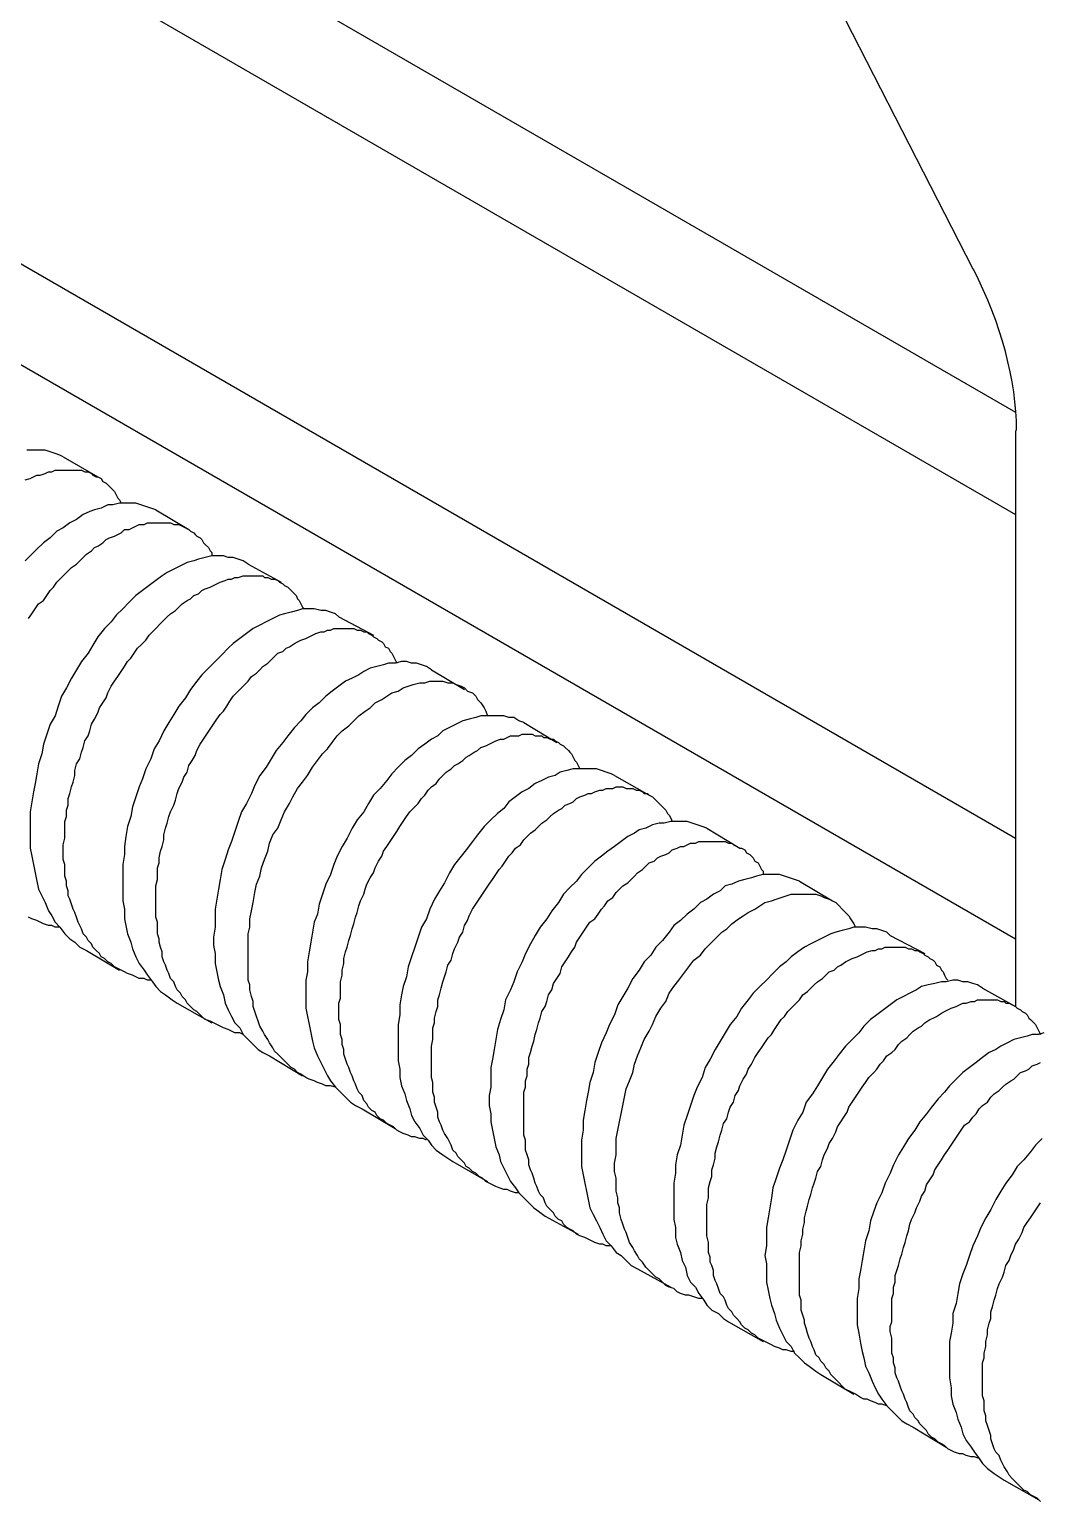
# Model space of a CAD drawing. Extents: x 23 to 317, y -101 to 289.
# Drawn here: x 101.41 to 110.6, y 66.61 to 80 of the extents above; entities that cross this region are included whole.
import ezdxf

# ---------------------------------------------------------------- set-up
doc = ezdxf.new("R2010")
doc.units = 0
doc.layers.get('0').update_dxf_attribs({"linetype": 'CONTINUOUS'})

msp = doc.modelspace()

# ---------------------------------------------------------------- linework, layer by layer
at = {"color": 7}
for points in [[(67.61677, 101.204729), (110.37747, 76.51489)], [(67.871923, 100.12408), (110.37747, 75.58433)], [(70.648592, 95.591355), (110.37747, 72.642562)], [(70.813691, 94.570742), (110.37747, 71.727012)], [(102.242581, 92.949768), (109.987236, 77.820675)], [(110.37747, 76.349791), (110.37747, 71.111642)], [(101.717265, 76.109646), (101.687247, 76.124655), (101.64222, 76.139664), (101.597193, 76.154673), (101.552166, 76.169682), (101.49213, 76.169682), (101.447103, 76.169682), (101.387067, 76.169682)], [(101.717265, 76.109646), (102.032455, 75.929538)], [(101.372058, 75.89952), (101.417085, 75.914529), (101.447103, 75.929538), (101.477121, 75.944547), (101.507139, 75.944547), (101.552166, 75.959556), (101.582184, 75.974565), (101.612202, 75.974565), (101.64222, 75.989574), (101.672238, 75.989574), (101.702256, 75.989574), (101.732274, 75.989574), (101.762292, 75.989574), (101.79231, 75.989574), (101.822328, 75.989574), (101.852346, 75.989574), (101.882364, 75.989574), (101.912382, 75.974565), (101.9424, 75.974565), (101.972419, 75.959556), (101.987428, 75.944547), (102.017446, 75.929538), (102.032455, 75.929538), (102.062473, 75.914529), (102.077482, 75.884511), (102.1075, 75.869502), (102.122509, 75.854493), (102.137518, 75.839484), (102.167536, 75.809466), (102.182545, 75.794457), (102.197554, 75.764439), (102.212563, 75.734421), (102.227572, 75.719412), (102.242581, 75.689394)], [(102.55777, 75.629358), (102.512743, 75.644367), (102.467716, 75.659376), (102.422689, 75.674385), (102.377662, 75.689394), (102.332635, 75.689394), (102.287608, 75.689394), (102.227572, 75.689394), (102.167536, 75.674385), (102.122509, 75.674385), (102.062473, 75.644367), (102.002437, 75.629358), (101.957409, 75.614348), (101.897373, 75.58433), (101.837337, 75.539303), (101.777301, 75.509285), (101.717265, 75.464258), (101.657229, 75.43424), (101.597193, 75.374204), (101.537157, 75.329177), (101.477121, 75.269141), (101.432094, 75.224114), (101.372058, 75.164078)], [(101.402076, 74.638762), (101.432094, 74.683789), (101.462112, 74.728816), (101.49213, 74.773843), (101.537157, 74.803861), (101.567175, 74.848888), (101.597193, 74.893915), (101.627211, 74.923934), (101.657229, 74.968961), (101.687247, 74.998979), (101.732274, 75.044006), (101.762292, 75.074024), (101.79231, 75.104042), (101.837337, 75.13406), (101.867355, 75.164078), (101.897373, 75.194096), (101.927391, 75.224114), (101.972419, 75.254132), (102.002437, 75.28415), (102.032455, 75.299159), (102.077482, 75.329177), (102.1075, 75.359195), (102.137518, 75.374204), (102.182545, 75.389213), (102.212563, 75.404222), (102.242581, 75.419231), (102.272599, 75.449249), (102.317626, 75.449249), (102.347644, 75.464258), (102.377662, 75.479267), (102.40768, 75.494276), (102.452707, 75.494276), (102.482725, 75.509285), (102.512743, 75.509285), (102.542761, 75.509285), (102.572779, 75.509285), (102.602797, 75.509285), (102.632815, 75.509285), (102.662833, 75.509285), (102.692852, 75.509285), (102.72287, 75.494276), (102.752888, 75.494276), (102.767897, 75.494276), (102.797915, 75.479267), (102.827933, 75.464258), (102.857951, 75.449249), (102.87296, 75.43424), (102.902978, 75.419231), (102.917987, 75.404222), (102.932996, 75.389213), (102.963014, 75.374204), (102.978023, 75.359195), (102.993032, 75.329177), (103.008041, 75.314168), (103.038059, 75.28415), (103.053068, 75.254132), (103.068077, 75.239123), (103.068077, 75.209105)], [(102.55777, 75.629358), (102.857951, 75.449249)], [(103.398275, 75.13406), (103.353248, 75.164078), (103.308221, 75.179087), (103.263194, 75.194096), (103.218167, 75.194096), (103.17314, 75.209105), (103.113104, 75.209105), (103.068077, 75.209105), (103.008041, 75.194096), (102.948005, 75.179087), (102.902978, 75.164078), (102.842942, 75.149069), (102.782906, 75.119051), (102.72287, 75.089033), (102.662833, 75.059015), (102.617806, 75.028997), (102.55777, 74.98397), (102.497734, 74.938943), (102.437698, 74.893915), (102.377662, 74.848888), (102.317626, 74.788852), (102.25759, 74.728816), (102.197554, 74.66878), (102.152527, 74.608744), (102.092491, 74.548708), (102.032455, 74.473663), (101.987428, 74.398618), (101.9424, 74.323573), (101.882364, 74.248528), (101.837337, 74.173482), (101.79231, 74.098437), (101.747283, 74.008383), (101.702256, 73.933338), (101.672238, 73.843284), (101.64222, 73.75323), (101.597193, 73.678185), (101.567175, 73.588131), (101.537157, 73.498077), (101.522148, 73.408022), (101.49213, 73.317968), (101.477121, 73.227914), (101.462112, 73.13786), (101.447103, 73.062815), (101.432094, 72.972761), (101.417085, 72.882707), (101.417085, 72.792653), (101.417085, 72.717607), (101.417085, 72.627553), (101.417085, 72.552508), (101.432094, 72.477463), (101.447103, 72.402418), (101.462112, 72.327373), (101.477121, 72.252328), (101.49213, 72.177283), (101.522148, 72.117247), (101.552166, 72.057211), (101.582184, 71.982165), (101.612202, 71.937138), (101.64222, 71.877102), (101.687247, 71.832075), (101.732274, 71.772039), (101.777301, 71.727012), (101.822328, 71.696994), (101.867355, 71.651967), (101.927391, 71.621949)], [(103.398275, 75.13406), (103.698456, 74.968961)], [(102.512743, 71.351787), (102.482725, 71.351787), (102.452707, 71.366796), (102.40768, 71.366796), (102.377662, 71.381805), (102.347644, 71.396814), (102.302617, 71.411823), (102.272599, 71.426832), (102.242581, 71.441841), (102.212563, 71.45685), (102.182545, 71.471859), (102.152527, 71.501877), (102.122509, 71.516886), (102.092491, 71.546904), (102.062473, 71.561913), (102.047464, 71.591931), (102.017446, 71.621949), (101.987428, 71.651967), (101.972419, 71.681985), (101.9424, 71.712003), (101.927391, 71.742021), (101.897373, 71.772039), (101.882364, 71.817066), (101.867355, 71.847084), (101.852346, 71.877102), (101.837337, 71.922129), (101.822328, 71.967156), (101.807319, 71.997174), (101.79231, 72.042202), (101.777301, 72.087229), (101.762292, 72.117247), (101.762292, 72.162274), (101.747283, 72.207301), (101.747283, 72.252328), (101.732274, 72.297355), (101.732274, 72.342382), (101.732274, 72.402418), (101.717265, 72.447445), (101.717265, 72.492472), (101.717265, 72.537499), (101.717265, 72.582526), (101.732274, 72.642562), (101.732274, 72.687589), (101.732274, 72.732616), (101.732274, 72.792653), (101.747283, 72.83768), (101.747283, 72.897716), (101.762292, 72.942743), (101.762292, 73.002779), (101.777301, 73.047806), (101.79231, 73.107842), (101.807319, 73.152869), (101.822328, 73.212905), (101.822328, 73.257932), (101.837337, 73.317968), (101.867355, 73.362995), (101.882364, 73.423031), (101.897373, 73.468059), (101.912382, 73.528095), (101.9424, 73.573122), (101.957409, 73.618149), (101.972419, 73.678185), (102.002437, 73.723212), (102.032455, 73.783248), (102.047464, 73.828275), (102.077482, 73.873302), (102.1075, 73.918329), (102.122509, 73.963356), (102.152527, 74.023392), (102.182545, 74.068419), (102.212563, 74.113446), (102.242581, 74.158473), (102.272599, 74.203501), (102.302617, 74.248528), (102.332635, 74.278546), (102.362653, 74.323573), (102.392671, 74.3686), (102.422689, 74.398618), (102.467716, 74.443645), (102.497734, 74.488672), (102.527752, 74.51869), (102.55777, 74.548708), (102.602797, 74.593735), (102.632815, 74.623753), (102.662833, 74.653771), (102.692852, 74.683789), (102.737879, 74.713807), (102.767897, 74.743825), (102.797915, 74.773843), (102.842942, 74.803861), (102.87296, 74.81887), (102.902978, 74.848888), (102.948005, 74.863897), (102.978023, 74.893915), (103.008041, 74.908925), (103.053068, 74.923934), (103.083086, 74.938943), (103.113104, 74.953952), (103.143122, 74.968961), (103.188149, 74.98397), (103.218167, 74.998979), (103.248185, 74.998979), (103.278203, 75.013988), (103.308221, 75.013988), (103.353248, 75.028997), (103.383266, 75.028997), (103.413285, 75.028997), (103.443303, 75.028997), (103.473321, 75.028997), (103.503339, 75.028997), (103.533357, 75.028997), (103.548366, 75.013988), (103.578384, 75.013988), (103.608402, 74.998979), (103.63842, 74.998979), (103.668438, 74.98397), (103.683447, 74.968961), (103.713465, 74.953952), (103.728474, 74.938943), (103.758492, 74.923934), (103.773501, 74.908925), (103.78851, 74.893915), (103.818528, 74.863897), (103.833537, 74.848888), (103.848546, 74.81887), (103.863555, 74.803861), (103.878564, 74.773843), (103.893573, 74.743825), (103.908582, 74.728816)], [(104.223772, 74.653771), (104.193754, 74.683789), (104.148727, 74.698798), (104.103699, 74.713807), (104.058672, 74.713807), (103.998636, 74.728816), (103.953609, 74.728816), (103.893573, 74.728816), (103.848546, 74.713807), (103.78851, 74.698798), (103.728474, 74.683789), (103.683447, 74.66878), (103.623411, 74.638762), (103.563375, 74.608744), (103.503339, 74.578726), (103.443303, 74.548708), (103.383266, 74.503681), (103.32323, 74.458654), (103.263194, 74.413627), (103.218167, 74.3686), (103.158131, 74.308564), (103.098095, 74.248528), (103.038059, 74.188492), (102.978023, 74.128455), (102.932996, 74.068419), (102.87296, 73.993374), (102.827933, 73.918329), (102.767897, 73.843284), (102.72287, 73.768239), (102.677842, 73.693194), (102.632815, 73.618149), (102.587788, 73.528095), (102.542761, 73.453049), (102.512743, 73.362995), (102.467716, 73.272941), (102.437698, 73.182887), (102.40768, 73.107842), (102.377662, 73.017788), (102.347644, 72.927734), (102.332635, 72.83768), (102.302617, 72.747626), (102.287608, 72.657571), (102.272599, 72.567517), (102.272599, 72.492472), (102.25759, 72.402418), (102.25759, 72.312364), (102.25759, 72.237319), (102.25759, 72.147265), (102.25759, 72.07222), (102.272599, 71.997174), (102.272599, 71.90712), (102.287608, 71.847084), (102.302617, 71.772039), (102.332635, 71.696994), (102.347644, 71.636958), (102.377662, 71.561913), (102.40768, 71.501877), (102.452707, 71.441841), (102.482725, 71.396814), (102.527752, 71.336778), (102.55777, 71.29175), (102.602797, 71.246723), (102.647824, 71.216705), (102.707861, 71.171678), (102.752888, 71.14166)], [(104.223772, 74.653771), (104.538961, 74.488672)], [(103.353248, 70.856489), (103.32323, 70.871498), (103.278203, 70.871498), (103.248185, 70.886507), (103.218167, 70.901516), (103.17314, 70.916525), (103.143122, 70.931534), (103.113104, 70.946543), (103.083086, 70.961552), (103.053068, 70.976561), (103.008041, 70.99157), (102.978023, 71.021588), (102.963014, 71.036597), (102.932996, 71.066615), (102.902978, 71.081624), (102.87296, 71.111642), (102.842942, 71.14166), (102.827933, 71.171678), (102.797915, 71.201696), (102.782906, 71.231714), (102.752888, 71.261732), (102.737879, 71.29175), (102.72287, 71.336778), (102.692852, 71.366796), (102.677842, 71.411823), (102.662833, 71.441841), (102.647824, 71.486868), (102.632815, 71.516886), (102.617806, 71.561913), (102.617806, 71.60694), (102.602797, 71.651967), (102.587788, 71.696994), (102.587788, 71.727012), (102.572779, 71.772039), (102.572779, 71.832075), (102.572779, 71.877102), (102.55777, 71.922129), (102.55777, 71.967156), (102.55777, 72.012183), (102.55777, 72.057211), (102.55777, 72.117247), (102.55777, 72.162274), (102.55777, 72.207301), (102.572779, 72.267337), (102.572779, 72.312364), (102.572779, 72.3724), (102.587788, 72.417427), (102.587788, 72.462454), (102.602797, 72.52249), (102.617806, 72.567517), (102.632815, 72.627553), (102.632815, 72.67258), (102.647824, 72.732616), (102.662833, 72.777644), (102.677842, 72.83768), (102.692852, 72.882707), (102.72287, 72.942743), (102.737879, 72.98777), (102.752888, 73.047806), (102.767897, 73.092833), (102.797915, 73.152869), (102.812924, 73.197896), (102.842942, 73.242923), (102.857951, 73.302959), (102.887969, 73.347986), (102.917987, 73.393013), (102.932996, 73.43804), (102.963014, 73.498077), (102.993032, 73.543104), (103.02305, 73.588131), (103.053068, 73.633158), (103.083086, 73.678185), (103.113104, 73.723212), (103.143122, 73.768239), (103.17314, 73.798257), (103.203158, 73.843284), (103.233176, 73.888311), (103.263194, 73.933338), (103.293212, 73.963356), (103.338239, 74.008383), (103.368257, 74.038401), (103.398275, 74.068419), (103.428294, 74.113446), (103.473321, 74.143464), (103.503339, 74.173482), (103.533357, 74.203501), (103.578384, 74.233519), (103.608402, 74.263537), (103.63842, 74.293555), (103.668438, 74.323573), (103.713465, 74.338582), (103.743483, 74.3686), (103.773501, 74.383609), (103.818528, 74.413627), (103.848546, 74.428636), (103.878564, 74.443645), (103.923591, 74.458654), (103.953609, 74.473663), (103.983627, 74.488672), (104.013645, 74.503681), (104.058672, 74.51869), (104.08869, 74.51869), (104.118708, 74.533699), (104.148727, 74.533699), (104.178745, 74.548708), (104.208763, 74.548708), (104.238781, 74.548708), (104.268799, 74.548708), (104.298817, 74.548708), (104.328835, 74.548708), (104.358853, 74.548708), (104.388871, 74.533699), (104.418889, 74.533699), (104.448907, 74.51869), (104.478925, 74.51869), (104.493934, 74.503681), (104.523952, 74.488672), (104.538961, 74.473663), (104.568979, 74.458654), (104.583988, 74.443645), (104.614006, 74.428636), (104.629015, 74.413627), (104.644024, 74.383609), (104.674042, 74.3686), (104.689051, 74.338582), (104.70406, 74.323573), (104.719069, 74.293555), (104.734078, 74.263537), (104.749087, 74.233519)], [(105.064277, 74.173482), (105.01925, 74.203501), (104.974223, 74.21851), (104.929196, 74.233519), (104.884169, 74.233519), (104.839141, 74.248528), (104.794114, 74.248528), (104.734078, 74.233519), (104.674042, 74.233519), (104.629015, 74.21851), (104.568979, 74.203501), (104.508943, 74.188492), (104.448907, 74.158473), (104.40388, 74.128455), (104.343844, 74.098437), (104.283808, 74.068419), (104.223772, 74.023392), (104.163736, 73.978365), (104.103699, 73.933338), (104.043663, 73.873302), (103.983627, 73.828275), (103.923591, 73.768239), (103.878564, 73.708203), (103.818528, 73.648167), (103.758492, 73.573122), (103.713465, 73.513086), (103.653429, 73.43804), (103.608402, 73.362995), (103.563375, 73.28795), (103.503339, 73.212905), (103.458312, 73.122851), (103.428294, 73.047806), (103.383266, 72.957752), (103.338239, 72.882707), (103.308221, 72.792653), (103.278203, 72.702598), (103.248185, 72.612544), (103.218167, 72.537499), (103.188149, 72.447445), (103.158131, 72.357391), (103.143122, 72.267337), (103.128113, 72.177283), (103.113104, 72.087229), (103.098095, 71.997174), (103.098095, 71.922129), (103.098095, 71.832075), (103.083086, 71.742021), (103.083086, 71.666976), (103.098095, 71.591931), (103.098095, 71.501877), (103.113104, 71.426832), (103.128113, 71.351787), (103.143122, 71.29175), (103.17314, 71.216705), (103.188149, 71.14166), (103.218167, 71.081624), (103.248185, 71.021588), (103.278203, 70.961552), (103.32323, 70.916525), (103.353248, 70.856489), (103.398275, 70.811462), (103.443303, 70.766435), (103.48833, 70.721408), (103.533357, 70.69139), (103.593393, 70.661372)], [(105.064277, 74.173482), (105.364457, 73.993374)], [(104.193754, 70.3762), (104.148727, 70.391209), (104.103699, 70.391209), (104.073681, 70.406218), (104.028654, 70.421227), (103.998636, 70.436236), (103.953609, 70.451245), (103.923591, 70.466254), (103.878564, 70.496272), (103.848546, 70.511281), (103.818528, 70.541299), (103.78851, 70.556308), (103.758492, 70.586327), (103.728474, 70.616345), (103.698456, 70.646363), (103.668438, 70.676381), (103.63842, 70.706399), (103.623411, 70.736417), (103.593393, 70.781444), (103.578384, 70.811462), (103.548366, 70.856489), (103.533357, 70.886507), (103.503339, 70.931534), (103.48833, 70.976561), (103.473321, 71.021588), (103.458312, 71.066615), (103.443303, 71.111642), (103.443303, 71.156669), (103.428294, 71.201696), (103.413285, 71.261732), (103.413285, 71.30676), (103.398275, 71.351787), (103.398275, 71.411823), (103.398275, 71.471859), (103.398275, 71.546904), (103.398275, 71.621949), (103.398275, 71.696994), (103.398275, 71.772039), (103.413285, 71.832075), (103.413285, 71.90712), (103.428294, 71.982165), (103.443303, 72.057211), (103.458312, 72.147265), (103.473321, 72.22231), (103.503339, 72.297355), (103.518348, 72.3724), (103.548366, 72.447445), (103.578384, 72.52249), (103.593393, 72.597535), (103.623411, 72.67258), (103.668438, 72.732616), (103.698456, 72.807662), (103.728474, 72.882707), (103.773501, 72.957752), (103.803519, 73.017788), (103.848546, 73.092833), (103.893573, 73.152869), (103.9386, 73.212905), (103.983627, 73.28795), (104.028654, 73.347986), (104.073681, 73.408022), (104.118708, 73.453049), (104.163736, 73.513086), (104.208763, 73.573122), (104.25379, 73.618149), (104.313826, 73.663176), (104.358853, 73.708203), (104.40388, 73.75323), (104.463916, 73.798257), (104.508943, 73.828275), (104.55397, 73.873302), (104.614006, 73.90332), (104.659033, 73.933338), (104.70406, 73.963356), (104.764096, 73.978365), (104.809123, 74.008383), (104.854151, 74.023392), (104.899178, 74.038401), (104.959214, 74.05341), (105.004241, 74.05341), (105.049268, 74.068419), (105.094295, 74.068419), (105.139322, 74.068419), (105.16934, 74.068419), (105.214367, 74.05341), (105.259394, 74.05341), (105.289412, 74.038401), (105.334439, 74.023392), (105.364457, 74.008383), (105.394475, 73.978365), (105.439502, 73.963356), (105.46952, 73.933338), (105.484529, 73.90332), (105.514547, 73.873302), (105.544565, 73.828275), (105.559574, 73.798257), (105.574584, 73.75323)], [(105.904782, 73.693194), (105.859755, 73.708203), (105.814728, 73.738221), (105.769701, 73.738221), (105.724674, 73.75323), (105.679647, 73.75323), (105.619611, 73.75323), (105.574584, 73.75323), (105.514547, 73.75323), (105.46952, 73.738221), (105.409484, 73.723212), (105.349448, 73.708203), (105.289412, 73.678185), (105.229376, 73.648167), (105.16934, 73.618149), (105.124313, 73.573122), (105.064277, 73.543104), (105.004241, 73.498077), (104.944205, 73.453049), (104.884169, 73.393013), (104.824132, 73.347986), (104.764096, 73.28795), (104.70406, 73.227914), (104.659033, 73.167878), (104.598997, 73.092833), (104.538961, 73.032797), (104.493934, 72.957752), (104.448907, 72.882707), (104.388871, 72.807662), (104.343844, 72.732616), (104.298817, 72.642562), (104.25379, 72.567517), (104.208763, 72.477463), (104.178745, 72.402418), (104.148727, 72.312364), (104.103699, 72.22231), (104.073681, 72.132256), (104.043663, 72.042202), (104.028654, 71.952147), (103.998636, 71.877102), (103.983627, 71.787048), (103.968618, 71.696994), (103.953609, 71.60694), (103.9386, 71.516886), (103.9386, 71.426832), (103.923591, 71.351787), (103.923591, 71.261732), (103.923591, 71.186687), (103.923591, 71.096633), (103.9386, 71.021588), (103.953609, 70.946543), (103.968618, 70.871498), (103.983627, 70.796453), (103.998636, 70.736417), (104.028654, 70.661372), (104.058672, 70.601336), (104.08869, 70.541299), (104.118708, 70.481263), (104.148727, 70.436236), (104.193754, 70.3762), (104.238781, 70.331173), (104.283808, 70.286146), (104.328835, 70.241119), (104.373862, 70.211101), (104.433898, 70.181083)], [(105.904782, 73.693194), (106.204962, 73.513086)], [(105.01925, 69.895912), (104.989232, 69.910921), (104.959214, 69.910921), (104.914187, 69.92593), (104.884169, 69.92593), (104.854151, 69.940939), (104.809123, 69.955948), (104.779105, 69.970957), (104.749087, 69.985966), (104.719069, 70.015984), (104.689051, 70.030993), (104.659033, 70.046002), (104.629015, 70.07602), (104.598997, 70.091029), (104.568979, 70.121047), (104.55397, 70.151065), (104.523952, 70.166074), (104.493934, 70.196092), (104.478925, 70.22611), (104.448907, 70.256128), (104.433898, 70.301155), (104.40388, 70.331173), (104.388871, 70.361191), (104.373862, 70.406218), (104.358853, 70.436236), (104.343844, 70.481263), (104.328835, 70.511281), (104.313826, 70.556308), (104.298817, 70.586327), (104.283808, 70.631354), (104.268799, 70.676381), (104.268799, 70.721408), (104.25379, 70.766435), (104.25379, 70.811462), (104.238781, 70.856489), (104.238781, 70.901516), (104.238781, 70.946543), (104.223772, 70.99157), (104.223772, 71.036597), (104.223772, 71.096633), (104.223772, 71.14166), (104.238781, 71.186687), (104.238781, 71.246723), (104.238781, 71.29175), (104.238781, 71.336778), (104.25379, 71.396814), (104.25379, 71.441841), (104.268799, 71.501877), (104.268799, 71.546904), (104.283808, 71.60694), (104.298817, 71.651967), (104.313826, 71.712003), (104.328835, 71.75703), (104.343844, 71.817066), (104.358853, 71.862093), (104.373862, 71.922129), (104.388871, 71.967156), (104.40388, 72.027193), (104.418889, 72.07222), (104.448907, 72.132256), (104.463916, 72.177283), (104.478925, 72.22231), (104.508943, 72.282346), (104.538961, 72.327373), (104.55397, 72.3724), (104.583988, 72.432436), (104.614006, 72.477463), (104.629015, 72.52249), (104.659033, 72.567517), (104.689051, 72.612544), (104.719069, 72.657571), (104.749087, 72.702598), (104.779105, 72.747626), (104.809123, 72.792653), (104.839141, 72.83768), (104.86916, 72.882707), (104.899178, 72.912725), (104.944205, 72.957752), (104.974223, 73.002779), (105.004241, 73.032797), (105.034259, 73.077824), (105.064277, 73.107842), (105.109304, 73.13786), (105.139322, 73.182887), (105.16934, 73.212905), (105.199358, 73.242923), (105.244385, 73.272941), (105.274403, 73.302959), (105.304421, 73.317968), (105.349448, 73.347986), (105.379466, 73.378004), (105.409484, 73.393013), (105.454511, 73.423031), (105.484529, 73.43804), (105.514547, 73.468059), (105.559574, 73.483068), (105.589593, 73.498077), (105.619611, 73.513086), (105.649629, 73.528095), (105.694656, 73.543104), (105.724674, 73.543104), (105.754692, 73.558113), (105.78471, 73.573122), (105.814728, 73.573122), (105.859755, 73.573122), (105.889773, 73.588131), (105.919791, 73.588131), (105.949809, 73.588131), (105.979827, 73.588131), (106.009845, 73.573122), (106.039863, 73.573122), (106.069881, 73.573122), (106.08489, 73.558113), (106.114908, 73.558113), (106.144926, 73.543104), (106.174944, 73.543104), (106.189953, 73.528095), (106.219971, 73.513086), (106.23498, 73.498077), (106.264998, 73.483068), (106.280007, 73.468059), (106.310026, 73.43804), (106.325035, 73.423031), (106.340044, 73.408022), (106.355053, 73.378004), (106.370062, 73.347986), (106.385071, 73.332977), (106.40008, 73.302959), (106.415089, 73.272941)], [(106.730278, 73.212905), (106.70026, 73.227914), (106.655233, 73.242923), (106.610206, 73.257932), (106.565179, 73.272941), (106.505143, 73.272941), (106.460116, 73.272941), (106.40008, 73.272941), (106.355053, 73.272941), (106.295017, 73.257932), (106.23498, 73.242923), (106.189953, 73.212905), (106.129917, 73.197896), (106.069881, 73.167878), (106.009845, 73.13786), (105.949809, 73.092833), (105.889773, 73.062815), (105.829737, 73.017788), (105.769701, 72.972761), (105.724674, 72.912725), (105.664638, 72.867698), (105.604602, 72.807662), (105.544565, 72.747626), (105.484529, 72.67258), (105.439502, 72.612544), (105.379466, 72.537499), (105.334439, 72.477463), (105.274403, 72.402418), (105.229376, 72.327373), (105.184349, 72.237319), (105.139322, 72.162274), (105.094295, 72.087229), (105.049268, 71.997174), (105.01925, 71.90712), (104.974223, 71.832075), (104.944205, 71.742021), (104.914187, 71.651967), (104.884169, 71.561913), (104.854151, 71.471859), (104.839141, 71.381805), (104.809123, 71.29175), (104.794114, 71.216705), (104.779105, 71.126651), (104.779105, 71.036597), (104.764096, 70.946543), (104.764096, 70.871498), (104.764096, 70.781444), (104.764096, 70.706399), (104.764096, 70.616345), (104.779105, 70.541299), (104.779105, 70.466254), (104.794114, 70.391209), (104.824132, 70.316164), (104.839141, 70.256128), (104.86916, 70.181083), (104.884169, 70.121047), (104.914187, 70.061011), (104.959214, 70.000975), (104.989232, 69.940939), (105.034259, 69.895912), (105.064277, 69.850884), (105.109304, 69.805857), (105.16934, 69.76083), (105.214367, 69.730812), (105.259394, 69.700794)], [(105.859755, 69.415623), (105.829737, 69.415623), (105.78471, 69.430632), (105.754692, 69.445641), (105.724674, 69.445641), (105.679647, 69.46065), (105.649629, 69.475659), (105.619611, 69.490668), (105.589593, 69.505677), (105.559574, 69.520686), (105.529556, 69.550704), (105.499538, 69.565713), (105.46952, 69.595731), (105.439502, 69.61074), (105.409484, 69.640758), (105.379466, 69.655767), (105.364457, 69.685785), (105.334439, 69.715803), (105.304421, 69.745821), (105.289412, 69.775839), (105.259394, 69.805857), (105.244385, 69.850884), (105.229376, 69.880903), (105.214367, 69.910921), (105.184349, 69.955948), (105.16934, 69.985966), (105.154331, 70.030993), (105.139322, 70.061011), (105.124313, 70.106038), (105.124313, 70.151065), (105.109304, 70.196092), (105.094295, 70.241119), (105.094295, 70.286146), (105.079286, 70.331173), (105.079286, 70.3762), (105.079286, 70.421227), (105.064277, 70.466254), (105.064277, 70.511281), (105.064277, 70.556308), (105.064277, 70.601336), (105.064277, 70.661372), (105.064277, 70.706399), (105.064277, 70.751426), (105.079286, 70.811462), (105.079286, 70.856489), (105.079286, 70.916525), (105.094295, 70.961552), (105.094295, 71.006579), (105.109304, 71.066615), (105.124313, 71.111642), (105.124313, 71.171678), (105.139322, 71.216705), (105.154331, 71.276741), (105.16934, 71.336778), (105.184349, 71.381805), (105.199358, 71.426832), (105.214367, 71.486868), (105.244385, 71.531895), (105.259394, 71.591931), (105.274403, 71.636958), (105.304421, 71.696994), (105.31943, 71.742021), (105.349448, 71.787048), (105.364457, 71.847084), (105.394475, 71.892111), (105.409484, 71.937138), (105.439502, 71.997174), (105.46952, 72.042202), (105.499538, 72.087229), (105.529556, 72.132256), (105.559574, 72.177283), (105.589593, 72.22231), (105.619611, 72.267337), (105.649629, 72.312364), (105.679647, 72.357391), (105.709665, 72.387409), (105.739683, 72.432436), (105.769701, 72.477463), (105.799719, 72.507481), (105.829737, 72.552508), (105.874764, 72.582526), (105.904782, 72.627553), (105.9348, 72.657571), (105.964818, 72.687589), (106.009845, 72.717607), (106.039863, 72.747626), (106.069881, 72.777644), (106.114908, 72.807662), (106.144926, 72.83768), (106.174944, 72.867698), (106.219971, 72.897716), (106.249989, 72.912725), (106.280007, 72.942743), (106.325035, 72.957752), (106.355053, 72.972761), (106.385071, 73.002779), (106.415089, 73.017788), (106.460116, 73.032797), (106.490134, 73.047806), (106.520152, 73.047806), (106.55017, 73.062815), (106.595197, 73.077824), (106.625215, 73.077824), (106.655233, 73.092833), (106.685251, 73.092833), (106.715269, 73.092833), (106.745287, 73.107842), (106.775305, 73.107842), (106.805323, 73.107842), (106.835341, 73.092833), (106.865359, 73.092833), (106.895377, 73.092833), (106.925395, 73.077824), (106.955413, 73.077824), (106.985431, 73.062815), (107.00044, 73.047806), (107.030459, 73.047806), (107.045468, 73.032797), (107.075486, 73.017788), (107.090495, 73.002779), (107.120513, 72.972761), (107.135522, 72.957752), (107.150531, 72.942743), (107.180549, 72.912725), (107.195558, 72.897716), (107.210567, 72.867698), (107.225576, 72.852689), (107.240585, 72.822671), (107.255594, 72.792653)], [(106.730278, 73.212905), (107.045468, 73.032797)], [(107.570783, 72.732616), (107.525756, 72.747626), (107.480729, 72.762635), (107.435702, 72.777644), (107.390675, 72.792653), (107.345648, 72.792653), (107.300621, 72.792653), (107.240585, 72.792653), (107.180549, 72.777644), (107.135522, 72.777644), (107.075486, 72.762635), (107.01545, 72.732616), (106.955413, 72.717607), (106.910386, 72.687589), (106.85035, 72.657571), (106.790314, 72.612544), (106.730278, 72.567517), (106.670242, 72.52249), (106.610206, 72.477463), (106.55017, 72.432436), (106.490134, 72.3724), (106.430098, 72.312364), (106.385071, 72.252328), (106.325035, 72.192292), (106.264998, 72.132256), (106.219971, 72.057211), (106.159935, 71.982165), (106.114908, 71.90712), (106.054872, 71.832075), (106.009845, 71.75703), (105.964818, 71.681985), (105.919791, 71.591931), (105.889773, 71.516886), (105.844746, 71.426832), (105.814728, 71.336778), (105.78471, 71.261732), (105.739683, 71.171678), (105.724674, 71.081624), (105.694656, 70.99157), (105.664638, 70.901516), (105.649629, 70.811462), (105.63462, 70.721408), (105.619611, 70.631354), (105.604602, 70.556308), (105.604602, 70.466254), (105.604602, 70.3762), (105.589593, 70.301155), (105.589593, 70.211101), (105.604602, 70.136056), (105.604602, 70.061011), (105.619611, 69.985966), (105.63462, 69.910921), (105.649629, 69.835875), (105.679647, 69.76083), (105.694656, 69.700794), (105.724674, 69.640758), (105.754692, 69.580722), (105.78471, 69.520686), (105.829737, 69.46065), (105.859755, 69.415623), (105.904782, 69.370596), (105.949809, 69.325569), (105.994836, 69.280542), (106.039863, 69.250524), (106.099899, 69.205497)], [(107.570783, 72.732616), (107.870964, 72.552508)], [(106.70026, 68.935334), (106.655233, 68.935334), (106.625215, 68.950343), (106.595197, 68.950343), (106.55017, 68.965352), (106.520152, 68.980361), (106.490134, 68.99537), (106.460116, 69.010379), (106.415089, 69.025388), (106.385071, 69.040397), (106.355053, 69.070415), (106.325035, 69.085424), (106.295017, 69.100433), (106.264998, 69.130451), (106.249989, 69.16047), (106.219971, 69.175479), (106.189953, 69.205497), (106.174944, 69.235515), (106.144926, 69.265533), (106.114908, 69.295551), (106.099899, 69.325569), (106.08489, 69.370596), (106.054872, 69.400614), (106.039863, 69.430632), (106.024854, 69.475659), (106.009845, 69.505677), (105.994836, 69.550704), (105.979827, 69.595731), (105.964818, 69.625749), (105.949809, 69.670776), (105.949809, 69.715803), (105.9348, 69.76083), (105.919791, 69.805857), (105.919791, 69.850884), (105.919791, 69.895912), (105.904782, 69.940939), (105.904782, 69.985966), (105.904782, 70.030993), (105.904782, 70.07602), (105.904782, 70.136056), (105.904782, 70.181083), (105.904782, 70.22611), (105.904782, 70.286146), (105.904782, 70.331173), (105.919791, 70.3762), (105.919791, 70.436236), (105.9348, 70.481263), (105.9348, 70.541299), (105.949809, 70.586327), (105.949809, 70.646363), (105.964818, 70.69139), (105.979827, 70.751426), (105.994836, 70.796453), (106.009845, 70.856489), (106.024854, 70.901516), (106.039863, 70.961552), (106.054872, 71.006579), (106.069881, 71.066615), (106.099899, 71.111642), (106.114908, 71.156669), (106.129917, 71.216705), (106.159935, 71.261732), (106.174944, 71.321769), (106.204962, 71.366796), (106.23498, 71.411823), (106.249989, 71.471859), (106.280007, 71.516886), (106.310026, 71.561913), (106.340044, 71.60694), (106.370062, 71.651967), (106.385071, 71.696994), (106.415089, 71.742021), (106.445107, 71.787048), (106.475125, 71.832075), (106.505143, 71.877102), (106.55017, 71.90712), (106.580188, 71.952147), (106.610206, 71.997174), (106.640224, 72.027193), (106.670242, 72.07222), (106.715269, 72.102238), (106.745287, 72.147265), (106.775305, 72.177283), (106.805323, 72.207301), (106.85035, 72.237319), (106.880368, 72.267337), (106.910386, 72.297355), (106.940404, 72.327373), (106.985431, 72.357391), (107.01545, 72.387409), (107.045468, 72.417427), (107.090495, 72.432436), (107.120513, 72.462454), (107.150531, 72.477463), (107.195558, 72.492472), (107.225576, 72.507481), (107.255594, 72.537499), (107.300621, 72.552508), (107.330639, 72.567517), (107.360657, 72.567517), (107.390675, 72.582526), (107.420693, 72.597535), (107.46572, 72.597535), (107.495738, 72.612544), (107.525756, 72.612544), (107.555774, 72.612544), (107.585792, 72.612544), (107.61581, 72.612544), (107.645828, 72.612544), (107.675846, 72.612544), (107.705864, 72.612544), (107.735883, 72.612544), (107.765901, 72.597535), (107.795919, 72.597535), (107.810928, 72.582526), (107.840946, 72.567517), (107.870964, 72.552508), (107.885973, 72.552508), (107.915991, 72.537499), (107.931, 72.507481), (107.961018, 72.492472), (107.976027, 72.477463), (107.991036, 72.462454), (108.006045, 72.432436), (108.036063, 72.417427), (108.051072, 72.387409), (108.066081, 72.357391), (108.08109, 72.342382), (108.08109, 72.312364)], [(108.411288, 72.252328), (108.366261, 72.267337), (108.321234, 72.282346), (108.276207, 72.297355), (108.23118, 72.312364), (108.186153, 72.312364), (108.126117, 72.312364), (108.08109, 72.312364), (108.021054, 72.297355), (107.976027, 72.282346), (107.915991, 72.267337), (107.855955, 72.252328), (107.795919, 72.22231), (107.735883, 72.207301), (107.690855, 72.162274), (107.630819, 72.132256), (107.570783, 72.087229), (107.510747, 72.057211), (107.450711, 71.997174), (107.390675, 71.952147), (107.330639, 71.892111), (107.270603, 71.847084), (107.225576, 71.787048), (107.16554, 71.712003), (107.105504, 71.651967), (107.060477, 71.576922), (107.00044, 71.516886), (106.955413, 71.441841), (106.895377, 71.366796), (106.85035, 71.276741), (106.805323, 71.201696), (106.760296, 71.126651), (106.730278, 71.036597), (106.685251, 70.946543), (106.655233, 70.871498), (106.610206, 70.781444), (106.580188, 70.69139), (106.55017, 70.601336), (106.535161, 70.511281), (106.505143, 70.421227), (106.490134, 70.331173), (106.475125, 70.256128), (106.460116, 70.166074), (106.445107, 70.07602), (106.445107, 69.985966), (106.430098, 69.895912), (106.430098, 69.820866), (106.430098, 69.730812), (106.430098, 69.655767), (106.445107, 69.580722), (106.460116, 69.505677), (106.475125, 69.430632), (106.490134, 69.355587), (106.505143, 69.280542), (106.535161, 69.220506), (106.565179, 69.16047), (106.595197, 69.100433), (106.625215, 69.040397), (106.655233, 68.980361), (106.70026, 68.935334), (106.745287, 68.875298), (106.790314, 68.84528), (106.835341, 68.800253), (106.880368, 68.755226), (106.940404, 68.725208)], [(108.411288, 72.252328), (108.711469, 72.07222)], [(107.525756, 68.455046), (107.495738, 68.455046), (107.450711, 68.470055), (107.405684, 68.485064), (107.375666, 68.485064), (107.330639, 68.500073), (107.300621, 68.515082), (107.270603, 68.5451), (107.225576, 68.560109), (107.195558, 68.575118), (107.16554, 68.605136), (107.135522, 68.635154), (107.105504, 68.650163), (107.075486, 68.680181), (107.045468, 68.710199), (107.01545, 68.740217), (106.985431, 68.785244), (106.955413, 68.815262), (106.940404, 68.84528), (106.910386, 68.890307), (106.895377, 68.920325), (106.865359, 68.965352), (106.85035, 69.010379), (106.835341, 69.055406), (106.820332, 69.085424), (106.805323, 69.130451), (106.790314, 69.175479), (106.775305, 69.235515), (106.775305, 69.280542), (106.760296, 69.325569), (106.760296, 69.370596), (106.745287, 69.430632), (106.745287, 69.475659), (106.745287, 69.550704), (106.730278, 69.61074), (106.730278, 69.685785), (106.745287, 69.76083), (106.745287, 69.835875), (106.745287, 69.910921), (106.760296, 69.985966), (106.775305, 70.061011), (106.790314, 70.136056), (106.805323, 70.211101), (106.820332, 70.286146), (106.835341, 70.361191), (106.865359, 70.436236), (106.895377, 70.511281), (106.910386, 70.586327), (106.940404, 70.661372), (106.970422, 70.736417), (107.00044, 70.811462), (107.045468, 70.886507), (107.075486, 70.946543), (107.105504, 71.021588), (107.150531, 71.096633), (107.195558, 71.156669), (107.225576, 71.231714), (107.270603, 71.29175), (107.31563, 71.351787), (107.360657, 71.411823), (107.405684, 71.471859), (107.450711, 71.531895), (107.510747, 71.576922), (107.555774, 71.636958), (107.600801, 71.681985), (107.645828, 71.727012), (107.705864, 71.787048), (107.750892, 71.817066), (107.795919, 71.862093), (107.855955, 71.90712), (107.900982, 71.937138), (107.946009, 71.967156), (108.006045, 71.997174), (108.051072, 72.027193), (108.096099, 72.057211), (108.156135, 72.07222), (108.201162, 72.087229), (108.246189, 72.102238), (108.291216, 72.117247), (108.336243, 72.132256), (108.38127, 72.132256), (108.426297, 72.132256), (108.471325, 72.132256), (108.516352, 72.132256), (108.561379, 72.132256), (108.606406, 72.117247), (108.636424, 72.102238), (108.681451, 72.087229), (108.711469, 72.07222), (108.741487, 72.057211), (108.771505, 72.027193), (108.801523, 71.997174), (108.831541, 71.967156), (108.861559, 71.937138), (108.876568, 71.90712), (108.906586, 71.862093), (108.921595, 71.832075)], [(101.687247, 71.832075), (101.64222, 71.832075), (101.612202, 71.847084), (101.582184, 71.847084), (101.537157, 71.862093), (101.507139, 71.877102), (101.477121, 71.892111), (101.432094, 71.90712), (101.402076, 71.922129)], [(109.236785, 71.75703), (109.206767, 71.787048), (109.161739, 71.802057), (109.116712, 71.817066), (109.071685, 71.817066), (109.011649, 71.832075), (108.966622, 71.832075), (108.906586, 71.832075), (108.861559, 71.817066), (108.801523, 71.802057), (108.741487, 71.787048), (108.69646, 71.772039), (108.636424, 71.742021), (108.576388, 71.712003), (108.516352, 71.681985), (108.456316, 71.651967), (108.396279, 71.60694), (108.336243, 71.561913), (108.291216, 71.516886), (108.23118, 71.471859), (108.171144, 71.411823), (108.111108, 71.351787), (108.051072, 71.29175), (107.991036, 71.231714), (107.946009, 71.171678), (107.885973, 71.096633), (107.840946, 71.021588), (107.78091, 70.946543), (107.735883, 70.871498), (107.690855, 70.796453), (107.645828, 70.721408), (107.600801, 70.631354), (107.555774, 70.556308), (107.525756, 70.466254), (107.480729, 70.3762), (107.450711, 70.301155), (107.420693, 70.211101), (107.390675, 70.121047), (107.360657, 70.030993), (107.345648, 69.940939), (107.330639, 69.850884), (107.300621, 69.76083), (107.285612, 69.670776), (107.285612, 69.595731), (107.270603, 69.505677), (107.270603, 69.415623), (107.270603, 69.340578), (107.270603, 69.250524), (107.270603, 69.175479), (107.285612, 69.100433), (107.285612, 69.010379), (107.300621, 68.950343), (107.330639, 68.875298), (107.345648, 68.800253), (107.375666, 68.740217), (107.390675, 68.665172), (107.420693, 68.605136), (107.46572, 68.560109), (107.495738, 68.500073), (107.540765, 68.440037), (107.570783, 68.395009), (107.61581, 68.349982), (107.675846, 68.319964), (107.720873, 68.274937), (107.765901, 68.244919)], [(108.366261, 67.974757), (108.336243, 67.974757), (108.291216, 67.989766), (108.261198, 67.989766), (108.23118, 68.004775), (108.186153, 68.019784), (108.156135, 68.034793), (108.126117, 68.049802), (108.096099, 68.064811), (108.066081, 68.07982), (108.036063, 68.094829), (108.006045, 68.124847), (107.976027, 68.139856), (107.946009, 68.169874), (107.915991, 68.184883), (107.885973, 68.214901), (107.870964, 68.244919), (107.840946, 68.274937), (107.810928, 68.304955), (107.795919, 68.334973), (107.765901, 68.364991), (107.750892, 68.395009), (107.735883, 68.440037), (107.720873, 68.470055), (107.690855, 68.500073), (107.675846, 68.5451), (107.660837, 68.590127), (107.645828, 68.620145), (107.630819, 68.665172), (107.630819, 68.710199), (107.61581, 68.755226), (107.600801, 68.785244), (107.600801, 68.830271), (107.585792, 68.875298), (107.585792, 68.920325), (107.585792, 68.965352), (107.570783, 69.025388), (107.570783, 69.070415), (107.570783, 69.115442), (107.570783, 69.16047), (107.570783, 69.220506), (107.570783, 69.265533), (107.570783, 69.31056), (107.585792, 69.370596), (107.585792, 69.415623), (107.585792, 69.46065), (107.600801, 69.520686), (107.61581, 69.565713), (107.61581, 69.625749), (107.630819, 69.670776), (107.645828, 69.730812), (107.645828, 69.775839), (107.660837, 69.835875), (107.675846, 69.880903), (107.690855, 69.940939), (107.705864, 69.985966), (107.720873, 70.046002), (107.750892, 70.091029), (107.765901, 70.151065), (107.78091, 70.196092), (107.810928, 70.241119), (107.825937, 70.301155), (107.855955, 70.346182), (107.870964, 70.391209), (107.900982, 70.451245), (107.931, 70.496272), (107.946009, 70.541299), (107.976027, 70.586327), (108.006045, 70.646363), (108.036063, 70.69139), (108.066081, 70.736417), (108.096099, 70.781444), (108.126117, 70.826471), (108.156135, 70.856489), (108.186153, 70.901516), (108.216171, 70.946543), (108.246189, 70.99157), (108.276207, 71.021588), (108.306225, 71.066615), (108.351252, 71.111642), (108.38127, 71.14166), (108.411288, 71.171678), (108.441306, 71.216705), (108.486334, 71.246723), (108.516352, 71.276741), (108.54637, 71.30676), (108.576388, 71.336778), (108.621415, 71.366796), (108.651433, 71.396814), (108.681451, 71.426832), (108.726478, 71.441841), (108.756496, 71.471859), (108.786514, 71.486868), (108.831541, 71.516886), (108.861559, 71.531895), (108.891577, 71.546904), (108.936604, 71.561913), (108.966622, 71.576922), (108.99664, 71.591931), (109.026658, 71.60694), (109.071685, 71.621949), (109.101703, 71.621949), (109.131721, 71.636958), (109.161739, 71.636958), (109.191758, 71.651967), (109.221776, 71.651967), (109.251794, 71.651967), (109.281812, 71.651967), (109.31183, 71.651967), (109.341848, 71.651967), (109.371866, 71.651967), (109.401884, 71.636958), (109.431902, 71.636958), (109.46192, 71.621949), (109.491938, 71.621949), (109.506947, 71.60694), (109.536965, 71.591931), (109.551974, 71.576922), (109.581992, 71.561913), (109.597001, 71.546904), (109.627019, 71.531895), (109.642028, 71.516886), (109.657037, 71.486868), (109.687055, 71.471859), (109.702064, 71.441841), (109.717073, 71.426832), (109.732082, 71.396814), (109.747091, 71.366796), (109.7621, 71.351787)], [(109.236785, 71.75703), (109.551974, 71.591931)], [(101.927391, 71.621949), (102.227572, 71.441841)], [(110.07729, 71.276741), (110.032263, 71.30676), (109.987236, 71.321769), (109.942209, 71.336778), (109.897182, 71.336778), (109.852154, 71.351787), (109.807127, 71.351787), (109.747091, 71.336778), (109.702064, 71.336778), (109.642028, 71.321769), (109.581992, 71.30676), (109.521956, 71.29175), (109.476929, 71.261732), (109.416893, 71.231714), (109.356857, 71.201696), (109.296821, 71.171678), (109.236785, 71.126651), (109.176749, 71.081624), (109.116712, 71.036597), (109.056676, 70.99157), (108.99664, 70.931534), (108.951613, 70.871498), (108.891577, 70.811462), (108.831541, 70.751426), (108.771505, 70.676381), (108.726478, 70.616345), (108.666442, 70.541299), (108.621415, 70.466254), (108.576388, 70.391209), (108.531361, 70.316164), (108.471325, 70.241119), (108.441306, 70.151065), (108.396279, 70.07602), (108.351252, 69.985966), (108.321234, 69.895912), (108.291216, 69.805857), (108.261198, 69.715803), (108.23118, 69.640758), (108.201162, 69.550704), (108.171144, 69.46065), (108.156135, 69.370596), (108.141126, 69.280542), (108.126117, 69.190488), (108.111108, 69.100433), (108.111108, 69.025388), (108.111108, 68.935334), (108.096099, 68.84528), (108.111108, 68.770235), (108.111108, 68.69519), (108.111108, 68.605136), (108.126117, 68.530091), (108.141126, 68.455046), (108.156135, 68.395009), (108.186153, 68.319964), (108.201162, 68.259928), (108.23118, 68.184883), (108.261198, 68.124847), (108.291216, 68.064811), (108.336243, 68.019784), (108.366261, 67.959748), (108.411288, 67.914721), (108.456316, 67.869694), (108.501343, 67.839676), (108.561379, 67.794649), (108.606406, 67.764631)], [(110.07729, 71.276741), (110.37747, 71.111642)], [(102.752888, 71.14166), (103.068077, 70.961552)], [(109.206767, 67.479459), (109.161739, 67.494468), (109.131721, 67.494468), (109.101703, 67.509477), (109.056676, 67.524486), (109.026658, 67.539495), (108.99664, 67.539495), (108.966622, 67.554504), (108.921595, 67.584522), (108.891577, 67.599531), (108.861559, 67.61454), (108.831541, 67.629549), (108.801523, 67.659567), (108.771505, 67.689585), (108.756496, 67.704595), (108.726478, 67.734613), (108.69646, 67.764631), (108.681451, 67.794649), (108.651433, 67.824667), (108.636424, 67.854685), (108.606406, 67.884703), (108.591397, 67.914721), (108.561379, 67.944739), (108.54637, 67.989766), (108.531361, 68.019784), (108.516352, 68.064811), (108.501343, 68.094829), (108.486334, 68.139856), (108.471325, 68.184883), (108.456316, 68.22991), (108.456316, 68.259928), (108.441306, 68.304955), (108.426297, 68.349982), (108.426297, 68.395009), (108.426297, 68.440037), (108.411288, 68.485064), (108.411288, 68.530091), (108.411288, 68.590127), (108.411288, 68.635154), (108.411288, 68.680181), (108.411288, 68.725208), (108.411288, 68.785244), (108.411288, 68.830271), (108.411288, 68.875298), (108.426297, 68.935334), (108.426297, 68.980361), (108.441306, 69.040397), (108.441306, 69.085424), (108.456316, 69.145461), (108.456316, 69.190488), (108.471325, 69.250524), (108.486334, 69.295551), (108.501343, 69.355587), (108.516352, 69.400614), (108.531361, 69.46065), (108.54637, 69.505677), (108.561379, 69.550704), (108.576388, 69.61074), (108.606406, 69.655767), (108.621415, 69.715803), (108.636424, 69.76083), (108.666442, 69.820866), (108.681451, 69.865894), (108.711469, 69.910921), (108.741487, 69.970957), (108.756496, 70.015984), (108.786514, 70.061011), (108.816532, 70.106038), (108.84655, 70.151065), (108.861559, 70.196092), (108.891577, 70.241119), (108.921595, 70.286146), (108.951613, 70.331173), (108.981631, 70.3762), (109.011649, 70.421227), (109.041667, 70.466254), (109.086694, 70.511281), (109.116712, 70.541299), (109.14673, 70.586327), (109.176749, 70.616345), (109.206767, 70.661372), (109.251794, 70.69139), (109.281812, 70.721408), (109.31183, 70.766435), (109.341848, 70.796453), (109.386875, 70.826471), (109.416893, 70.856489), (109.446911, 70.886507), (109.491938, 70.916525), (109.521956, 70.931534), (109.551974, 70.961552), (109.597001, 70.99157), (109.627019, 71.006579), (109.657037, 71.021588), (109.702064, 71.051606), (109.732082, 71.066615), (109.7621, 71.081624), (109.792118, 71.096633), (109.837145, 71.111642), (109.867163, 71.126651), (109.897182, 71.14166), (109.9272, 71.14166), (109.972227, 71.156669), (110.002245, 71.156669), (110.032263, 71.171678), (110.062281, 71.171678), (110.092299, 71.171678), (110.122317, 71.171678), (110.152335, 71.171678), (110.182353, 71.171678), (110.212371, 71.171678), (110.242389, 71.156669), (110.272407, 71.156669), (110.287416, 71.14166), (110.317434, 71.14166), (110.347452, 71.126651), (110.37747, 71.111642), (110.392479, 71.096633), (110.422497, 71.081624), (110.437506, 71.066615), (110.467524, 71.051606), (110.482533, 71.036597), (110.497542, 71.006579), (110.512551, 70.99157), (110.542569, 70.961552), (110.557578, 70.946543), (110.572587, 70.916525), (110.587596, 70.886507), (110.602606, 70.856489)], [(110.632624, 70.871498), (110.587596, 70.856489), (110.52756, 70.856489), (110.482533, 70.84148), (110.422497, 70.826471), (110.362461, 70.811462), (110.302425, 70.781444), (110.242389, 70.751426), (110.197362, 70.721408), (110.137326, 70.69139), (110.07729, 70.646363), (110.017254, 70.601336), (109.957218, 70.556308), (109.897182, 70.511281), (109.837145, 70.451245), (109.777109, 70.391209), (109.732082, 70.331173), (109.672046, 70.271137), (109.61201, 70.196092), (109.566983, 70.136056), (109.506947, 70.061011), (109.46192, 69.985966), (109.401884, 69.910921), (109.356857, 69.835875), (109.31183, 69.76083), (109.266803, 69.670776), (109.236785, 69.595731), (109.191758, 69.505677), (109.161739, 69.415623), (109.116712, 69.325569), (109.086694, 69.250524), (109.056676, 69.16047), (109.041667, 69.070415), (109.011649, 68.980361), (108.99664, 68.890307), (108.981631, 68.800253), (108.966622, 68.710199), (108.951613, 68.635154), (108.951613, 68.5451), (108.936604, 68.455046), (108.936604, 68.38), (108.936604, 68.289946), (108.936604, 68.214901), (108.951613, 68.139856), (108.966622, 68.049802), (108.981631, 67.974757), (108.99664, 67.914721), (109.011649, 67.839676), (109.041667, 67.77964), (109.071685, 67.704595), (109.101703, 67.644558), (109.131721, 67.584522), (109.161739, 67.539495), (109.206767, 67.479459), (109.251794, 67.434432), (109.296821, 67.389405), (109.341848, 67.344378), (109.386875, 67.31436), (109.446911, 67.284342)], [(103.593393, 70.661372), (103.893573, 70.481263)], [(110.047272, 66.999171), (110.002245, 67.01418), (109.972227, 67.01418), (109.9272, 67.029189), (109.897182, 67.044198), (109.867163, 67.044198), (109.822136, 67.059207), (109.792118, 67.074216), (109.7621, 67.089225), (109.732082, 67.119243), (109.702064, 67.134252), (109.672046, 67.149261), (109.642028, 67.179279), (109.61201, 67.194288), (109.581992, 67.224306), (109.566983, 67.254324), (109.536965, 67.284342), (109.506947, 67.31436), (109.491938, 67.344378), (109.46192, 67.374396), (109.446911, 67.404414), (109.416893, 67.434432), (109.401884, 67.46445), (109.386875, 67.509477), (109.371866, 67.539495), (109.356857, 67.584522), (109.341848, 67.61454), (109.326839, 67.659567), (109.31183, 67.704595), (109.296821, 67.734613), (109.281812, 67.77964), (109.281812, 67.824667), (109.266803, 67.869694), (109.266803, 67.914721), (109.251794, 67.959748), (109.251794, 68.004775), (109.251794, 68.049802), (109.251794, 68.094829), (109.236785, 68.154865), (109.236785, 68.199892), (109.251794, 68.244919), (109.251794, 68.304955), (109.251794, 68.349982), (109.251794, 68.395009), (109.251794, 68.455046), (109.266803, 68.500073), (109.266803, 68.560109), (109.281812, 68.605136), (109.281812, 68.665172), (109.296821, 68.710199), (109.31183, 68.755226), (109.326839, 68.815262), (109.341848, 68.860289), (109.356857, 68.920325), (109.371866, 68.965352), (109.386875, 69.025388), (109.401884, 69.070415), (109.416893, 69.130451), (109.431902, 69.175479), (109.46192, 69.235515), (109.476929, 69.280542), (109.506947, 69.340578), (109.521956, 69.385605), (109.551974, 69.430632), (109.566983, 69.490668), (109.597001, 69.535695), (109.627019, 69.580722), (109.642028, 69.625749), (109.672046, 69.670776), (109.702064, 69.715803), (109.732082, 69.76083), (109.7621, 69.805857), (109.792118, 69.850884), (109.822136, 69.895912), (109.852154, 69.940939), (109.882172, 69.985966), (109.912191, 70.030993), (109.957218, 70.061011), (109.987236, 70.106038), (110.017254, 70.136056), (110.047272, 70.181083), (110.07729, 70.211101), (110.122317, 70.241119), (110.152335, 70.286146), (110.182353, 70.316164), (110.22738, 70.346182), (110.257398, 70.3762), (110.287416, 70.406218), (110.332443, 70.436236), (110.362461, 70.451245), (110.392479, 70.481263), (110.422497, 70.511281), (110.467524, 70.52629), (110.497542, 70.541299), (110.52756, 70.571317), (110.572587, 70.586327), (110.602606, 70.601336)], [(104.433898, 70.181083), (104.734078, 70.000975)], [(110.617615, 69.910921), (110.557578, 69.850884), (110.512551, 69.790848), (110.452515, 69.715803), (110.392479, 69.655767), (110.347452, 69.580722), (110.287416, 69.505677), (110.242389, 69.430632), (110.197362, 69.355587), (110.152335, 69.265533), (110.107308, 69.190488), (110.062281, 69.100433), (110.032263, 69.025388), (109.987236, 68.935334), (109.957218, 68.84528), (109.9272, 68.755226), (109.897182, 68.680181), (109.867163, 68.590127), (109.852154, 68.500073), (109.837145, 68.410018), (109.807127, 68.319964), (109.807127, 68.22991), (109.792118, 68.139856), (109.777109, 68.064811), (109.777109, 67.974757), (109.777109, 67.884703), (109.777109, 67.809658), (109.777109, 67.734613), (109.792118, 67.644558), (109.792118, 67.569513), (109.807127, 67.494468), (109.837145, 67.419423), (109.852154, 67.359387), (109.882172, 67.284342), (109.897182, 67.224306), (109.9272, 67.16427), (109.972227, 67.104234), (110.002245, 67.059207), (110.047272, 66.999171), (110.07729, 66.954143), (110.122317, 66.909116), (110.182353, 66.864089), (110.22738, 66.834071), (110.272407, 66.804053)], [(105.259394, 69.700794), (105.574584, 69.520686)], [(110.602606, 66.608936), (110.572587, 66.638954), (110.542569, 66.653963), (110.512551, 66.668972), (110.482533, 66.69899), (110.452515, 66.713999), (110.422497, 66.744017), (110.392479, 66.774035), (110.37747, 66.789044), (110.347452, 66.819062), (110.317434, 66.84908), (110.302425, 66.879098), (110.272407, 66.924125), (110.257398, 66.954143), (110.242389, 66.984161), (110.22738, 67.029189), (110.197362, 67.059207), (110.182353, 67.089225), (110.167344, 67.134252), (110.152335, 67.179279), (110.152335, 67.209297), (110.137326, 67.254324), (110.122317, 67.299351), (110.107308, 67.344378), (110.107308, 67.389405), (110.092299, 67.434432), (110.092299, 67.479459), (110.092299, 67.524486), (110.07729, 67.569513), (110.07729, 67.61454), (110.07729, 67.659567), (110.07729, 67.719604), (110.07729, 67.764631), (110.07729, 67.809658), (110.07729, 67.869694), (110.092299, 67.914721), (110.092299, 67.959748), (110.107308, 68.019784), (110.107308, 68.064811), (110.122317, 68.124847), (110.122317, 68.169874), (110.137326, 68.22991), (110.152335, 68.274937), (110.152335, 68.334973), (110.167344, 68.38), (110.182353, 68.440037), (110.197362, 68.485064), (110.212371, 68.5451), (110.22738, 68.590127), (110.257398, 68.650163), (110.272407, 68.69519), (110.287416, 68.755226), (110.317434, 68.800253), (110.332443, 68.84528), (110.362461, 68.905316), (110.37747, 68.950343), (110.407488, 68.99537), (110.437506, 69.055406), (110.452515, 69.100433), (110.482533, 69.145461), (110.512551, 69.190488), (110.542569, 69.235515), (110.572587, 69.280542), (110.602606, 69.325569)], [(106.099899, 69.205497), (106.40008, 69.040397)], [(106.940404, 68.725208), (107.240585, 68.560109)], [(107.765901, 68.244919), (108.08109, 68.064811)], [(108.606406, 67.764631), (108.906586, 67.584522)], [(109.446911, 67.284342), (109.747091, 67.104234)], [(110.272407, 66.804053), (110.587596, 66.623945)]]:
    msp.add_lwpolyline(points, dxfattribs=at)
msp.add_open_spline([(110.386505, 76.350457), (110.385585, 76.803709), (110.246557, 77.32261), (109.993839, 77.816021)], degree=3, dxfattribs=at)

doc.saveas('drawing.dxf')
